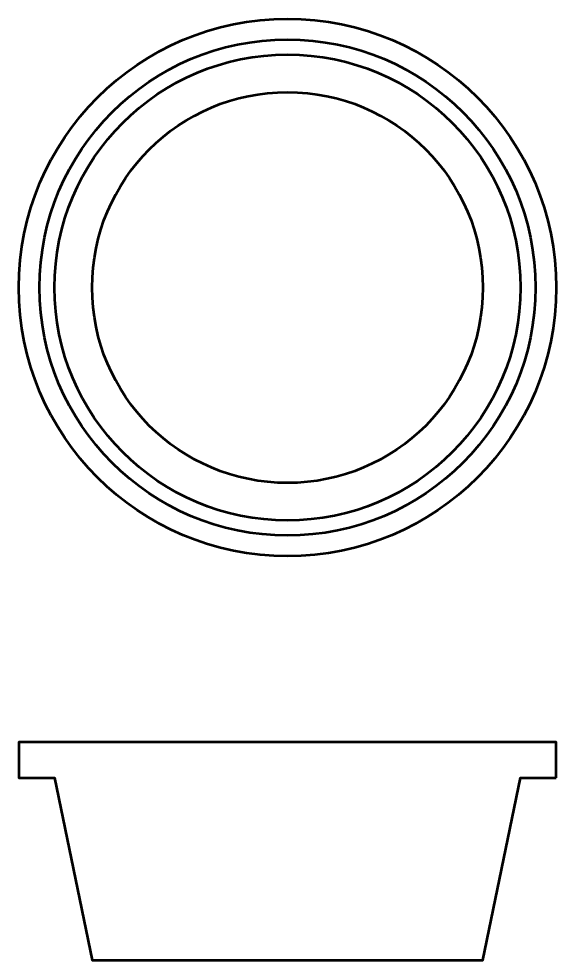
# Model space of a CAD drawing. Header units: centimetres. Extents: x -11.4 to 11.4, y -7.5 to 14.1.
# Drawn here: x -3.58 to 3.58, y -7.45 to 5.08 of the extents above; entities that cross this region are included whole.
import ezdxf

# ---------------------------------------------------------------- set-up
doc = ezdxf.new("R2010")
doc.units = ezdxf.units.CM
doc.header["$MEASUREMENT"] = 0
doc.layers.add('Layer 1', color=7, linetype='Continuous')

msp = doc.modelspace()

# ---------------------------------------------------------------- linework, layer by layer
at = {"layer": 'Layer 1', "lineweight": 53}
for major_axis in [(0, 3.575), (0, 3.3), (0, 3.1), (0, 2.6)]:
    msp.add_ellipse((0, 1.5), major_axis=major_axis, ratio=1, dxfattribs=at)
msp.add_open_spline([(3.57499, -5.025), (3.57499, -5.025), (3.09999, -5.025), (3.09999, -5.025), (3.09999, -5.025), (3.09999, -5.025), (2.59999, -7.45), (2.59999, -7.45), (2.59999, -7.45), (2.59999, -7.45), (-2.59999, -7.45), (-2.59999, -7.45), (-2.59999, -7.45), (-2.59999, -7.45), (-3.09999, -5.025), (-3.09999, -5.025), (-3.09999, -5.025), (-3.09999, -5.025), (-3.57499, -5.025), (-3.57499, -5.025), (-3.57499, -5.025), (-3.57499, -5.025), (-3.57499, -4.55), (-3.57499, -4.55), (-3.57499, -4.55), (-3.57499, -4.55), (3.57499, -4.55), (3.57499, -4.55), (3.57499, -4.55), (3.57499, -4.55), (3.57499, -5.025), (3.57499, -5.025)], degree=3, knots=[0, 0, 0, 0, 0.11111111, 0.11111111, 0.11111111, 0.11111111, 0.22222222, 0.22222222, 0.22222222, 0.22222222, 0.33333333, 0.33333333, 0.33333333, 0.33333333, 0.44444444, 0.44444444, 0.44444444, 0.44444444, 0.55555556, 0.55555556, 0.55555556, 0.55555556, 0.66666667, 0.66666667, 0.66666667, 0.66666667, 0.77777778, 0.77777778, 0.77777778, 0.77777778, 1, 1, 1, 1], dxfattribs=at)

doc.saveas('drawing.dxf')
